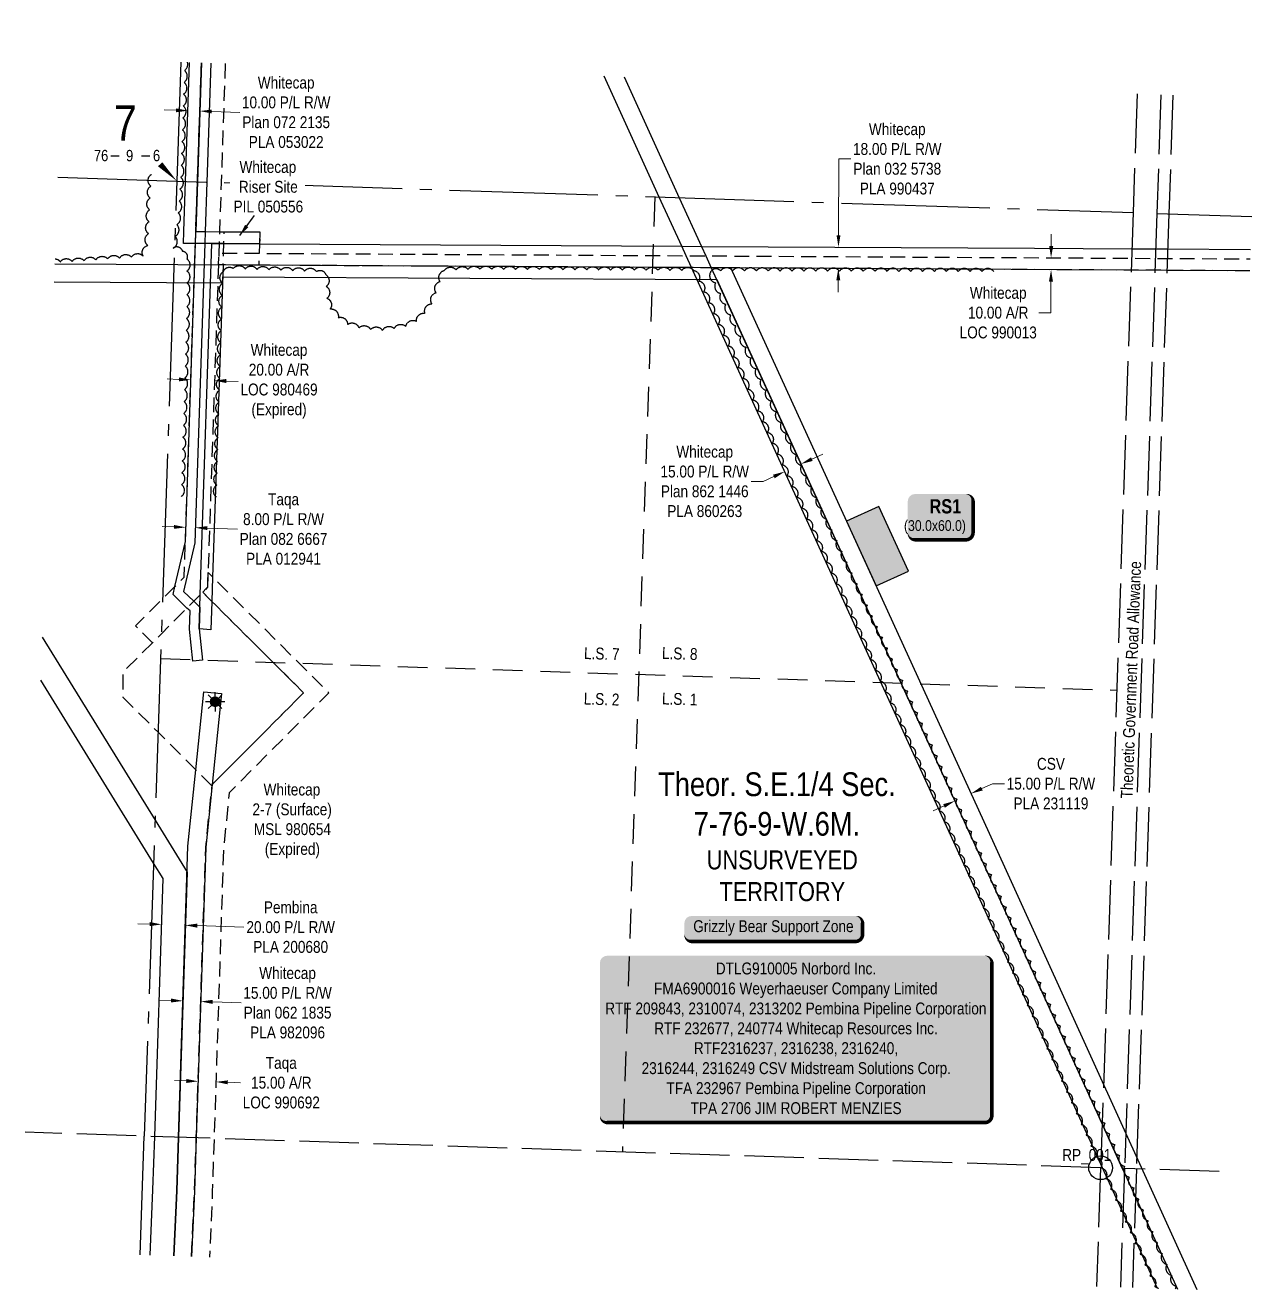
# Model space of a CAD drawing. Extents: x 348276 to 352225, y 6159914 to 6162677.
# Drawn here: x 349582 to 350614, y 6159914 to 6160979 of the extents above; entities that cross this region are included whole.
import ezdxf
from ezdxf.enums import TextEntityAlignment as Align

# ---------------------------------------------------------------- set-up
doc = ezdxf.new("R2010")
doc.units = 0
doc.header["$LTSCALE"] = 5
doc.header["$PDSIZE"] = 0.5
for name, pattern in [('0', [1, 1, 0]), ('foc-ACCESSROAD', [3.75, 2.5, -1.25]), ('foc-LSD', [8, 5, -3]), ('foc-QUARTERLINE', [33, 25, -3, 2, -3]), ('foc-UNSURVEYED', [12.5, 10, -2.5])]:
    doc.linetypes.add(name, pattern=pattern)
doc.layers.get('Defpoints').update_dxf_attribs({"color": 9})
for name, color, linetype in [('10', 1, 'Continuous'), ('35', 37, 'Continuous'), ('9', 3, 'Continuous'), ('AS-SURFACE IMPACT', 7, 'Continuous'), ('AS-WILDLIFE-BLOCK', 131, 'Continuous'), ('C-RW', 13, 'Continuous'), ('C-SYMBOL', 7, 'Continuous'), ('F-AR', 190, 'foc-ACCESSROAD'), ('F-RW', 190, 'Continuous'), ('F-WS', 190, 'foc-ACCESSROAD'), ('F-WS-S', 190, 'Continuous'), ('L-QSEC', 8, 'foc-QUARTERLINE'), ('L-ROAD-T', 7, 'Continuous'), ('L-SECLBL', 7, 'Continuous'), ('L-SECTION-LSD', 7, 'foc-LSD'), ('L-UNS-T', 3, 'Continuous'), ('L-USEC', 7, 'foc-UNSURVEYED'), ('P-TEMP-BLOCKS', 250, 'Continuous'), ('P-TEMP-H', 41, 'Continuous'), ('P-TEMP_LOG DECK', 46, 'Continuous'), ('T-BUSH', 110, '0')]:
    doc.layers.add(name, color=color, linetype=linetype)
for name, color, linetype, lineweight in [('C-RW-T', 13, 'Continuous', 9), ('F-AR-T', 190, 'Continuous', 9), ('F-RW-T', 190, 'Continuous', 9), ('F-WS-T', 190, 'Continuous', 9)]:
    doc.layers.add(name, color=color, linetype=linetype, lineweight=lineweight)
doc.styles.add('100L', font='ARIALN.TTF', dxfattribs={"height": 11})
doc.styles.add('175L', font='ARIALN.TTF', dxfattribs={"height": 20})
doc.styles.add('80', font='ARIALN.TTF', dxfattribs={"height": 10})
doc.styles.add('80CG', font='ARIALN.TTF', dxfattribs={"height": 10})
doc.styles.add('80L', font='ARIALN.TTF', dxfattribs={"height": 10})
doc.styles.add('BOLD', font='ARIALNB.TTF')
doc.styles.add('SIMPLEX', font='ARIALN.TTF')
doc.dimstyles.new('Compass 5 000', dxfattribs={"dimscale": 5, "dimtxt": 9, "dimasz": 2, "dimexe": 0.2, "dimexo": 0.0625, "dimgap": 0.5, "dimtad": 0, "dimtih": 1, "dimtoh": 1, "dimzin": 0, "dimdsep": 46, "dimtxsty": '80CG', "dimcen": 0.1, "dimse1": 1, "dimse2": 1, "dimclrd": 256, "dimclrt": 256, "dimaunit": 1, "dimadec": 4, "dimazin": 0, "dimtfac": 0.06, "dimtofl": 0, "dimtmove": 0, "dimatfit": 1, "dimfxl": 0.2, "dimtolj": 1, "dimtzin": 0, "dimlwd": -1, "dimarcsym": 0})

# ---------------------------------------------------------------- blocks, each defined once
blk = doc.blocks.new('L-SECLBL')
at = {"layer": '9', "color": 7}
for p, q in [((-5.1, -27.8), (-12.3, -27.8)), ((20.7, -27.8), (13.5, -27.8))]:
    blk.add_line(p, q, dxfattribs=at)
at = {"layer": '10', "color": 2, "style": 'SIMPLEX'}
blk.add_attdef('SEC', text='', height=30, dxfattribs=at).set_placement((0, 0), align=Align.MIDDLE)
at = {"layer": '10', "color": 5, "style": '80L'}
blk.add_attdef('TWP', text='', height=9.5, dxfattribs=at).set_placement((-14.4, -27.4), align=Align.MIDDLE_RIGHT)
blk.add_attdef('RGE', text='', height=9.5, dxfattribs=at).set_placement((3.6, -27.4), align=Align.MIDDLE_CENTER)
blk.add_attdef('MER', text='', height=9.5, dxfattribs=at).set_placement((23.2, -27.4), align=Align.MIDDLE_LEFT)
blk = doc.blocks.new('*U463')
h = blk.add_hatch(color=255)
edge = h.paths.add_edge_path()
edge.add_line((-159, -71), (159, -71))
edge.add_arc((159, -65), 6, 270, 360)
edge.add_line((165, -65), (165, 63.5))
edge.add_arc((159, 63.5), 6, 0, 90)
edge.add_line((159, 69.5), (-159, 69.5))
edge.add_arc((-159, 63.5), 6, 90, 180)
edge.add_line((-165, 63.5), (-165, -65))
edge.add_arc((-159, -65), 6, 180, 270)
at = {"color": 44, "flags": 128}
blk.add_lwpolyline([(-159, -71, 3, 3, 0), (159, -71, 3, 3, 0.414214), (165, -65, 3, 3, 0), (165, 63.5, 3, 0, 0.414214), (159, 69.5, 0, 0, 0), (-159, 69.5, 0, 0, 0.414214), (-165, 63.5, 0, 0, 0), (-165, -65, 0, 3, 0.414214)], format="xyseb", close=True, dxfattribs=at)
at = {"color": 44, "style": '80'}
blk.add_attdef('ENTER_TEXT_001', (-36, -5), '', height=10, dxfattribs=at)
blk = doc.blocks.new('GAS')
h = blk.add_hatch(color=255)
h.dxf.hatch_style = 1
edge = h.paths.add_edge_path()
edge.add_arc((0, 0), 0.9, 0, 360)
for p, q in [((-0.81, 0), (-1.62, 0)), ((-0.57, 0.57), (-1.14, 1.14)), ((0, 0.81), (0, 1.62)), ((0.57, 0.57), (1.14, 1.14)), ((1.62, 0), (0.81, 0)), ((-0.57, -0.57), (-1.14, -1.14)), ((0, -0.81), (0, -1.62)), ((1.14, -1.14), (0.57, -0.57))]:
    blk.add_line(p, q)
blk.add_circle((0, 0), 0.8)
blk = doc.blocks.new('*D453')
at = {"layer": 'Defpoints', "color": 0, "transparency": 16777216}
for p in [(349721.1, 6160685), (349740.9, 6160679.5), (349741.1, 6160684.3)]:
    blk.add_point(p, dxfattribs=at)
at = {"layer": 'F-AR-T', "transparency": 16777216}
for p, q in [((349710.9, 6160680.6), (349700.9, 6160680.9)), ((349750.9, 6160679.2), (349760.9, 6160678.9))]:
    blk.add_line(p, q, dxfattribs=at)
for points in [[(349711, 6160682.2), (349710.9, 6160678.9), (349720.9, 6160680.2)], [(349750.9, 6160680.9), (349750.8, 6160677.5), (349740.9, 6160679.5)]]:
    blk.add_solid(points, dxfattribs=at)
at = {"layer": 'F-AR-T', "transparency": 16777216, "insert": (349795.2, 6160678.9), "char_height": 10, "attachment_point": 5, "style": '80CG'}
blk.add_mtext('\\A1;Whitecap\\P20.00 A/R\\PLOC 980469\\P(Expired)', dxfattribs=at)
blk = doc.blocks.new('*D454')
at = {"layer": 'Defpoints', "color": 0, "transparency": 16777216}
for p in [(349727.4, 6160098.8), (349742.1, 6160089), (349742.4, 6160098.3)]:
    blk.add_point(p, dxfattribs=at)
at = {"layer": 'F-RW-T', "transparency": 16777216}
for p, q in [((349717.1, 6160089.8), (349707.1, 6160090.1)), ((349752.1, 6160088.7), (349762.8, 6160088.3))]:
    blk.add_line(p, q, dxfattribs=at)
for points in [[(349717.1, 6160091.5), (349717, 6160088.1), (349727.1, 6160089.5)], [(349752.1, 6160090.3), (349752, 6160087), (349742.1, 6160089)]]:
    blk.add_solid(points, dxfattribs=at)
at = {"layer": 'F-RW-T', "transparency": 16777216, "insert": (349797.1, 6160088.3), "char_height": 10, "attachment_point": 5, "style": '80CG'}
blk.add_mtext('\\A1;Taqa\\P15.00 A/R\\PLOC 990692', dxfattribs=at)
blk = doc.blocks.new('*D455')
at = {"layer": 'Defpoints', "color": 0, "transparency": 16777216}
for p in [(349696.7, 6160232.5), (349716.7, 6160231.8), (349716.3, 6160220.9)]:
    blk.add_point(p, dxfattribs=at)
at = {"layer": 'F-RW-T', "transparency": 16777216}
for p, q in [((349686.3, 6160221.9), (349676.3, 6160222.2)), ((349726.3, 6160220.6), (349765.5, 6160219.3))]:
    blk.add_line(p, q, dxfattribs=at)
for points in [[(349686.4, 6160223.6), (349686.3, 6160220.2), (349696.3, 6160221.6)], [(349726.4, 6160222.3), (349726.3, 6160218.9), (349716.3, 6160220.9)]]:
    blk.add_solid(points, dxfattribs=at)
at = {"layer": 'F-RW-T', "transparency": 16777216, "insert": (349805, 6160219.3), "char_height": 10, "attachment_point": 5, "style": '80CG'}
blk.add_mtext('\\A1;Pembina\\P20.00 P/L R/W\\PPLA 200680', dxfattribs=at)
blk = doc.blocks.new('*D456')
at = {"layer": 'Defpoints', "color": 0, "transparency": 16777216}
for p in [(350220.9, 6160602.9), (350379.6, 6160291.8), (350365.8, 6160285.5)]:
    blk.add_point(p, dxfattribs=at)
at = {"layer": 'F-RW-T', "transparency": 16777216}
for p, q in [((350243.8, 6160613.4), (350252.9, 6160617.6)), ((350202.7, 6160594.6), (350192.7, 6160594.6)), ((350211.8, 6160598.8), (350202.7, 6160594.6))]:
    blk.add_line(p, q, dxfattribs=at)
for points in [[(350243.1, 6160614.9), (350244.5, 6160611.9), (350234.7, 6160609.3)], [(350211.1, 6160600.3), (350212.5, 6160597.3), (350220.9, 6160602.9)]]:
    blk.add_solid(points, dxfattribs=at)
at = {"layer": 'F-RW-T', "transparency": 16777216, "insert": (350153.6, 6160594.6), "char_height": 10, "attachment_point": 5, "style": '80CG'}
blk.add_mtext('\\A1;Whitecap\\P15.00 P/L R/W\\PPlan 862 1446\\PPLA 860263', dxfattribs=at)
blk = doc.blocks.new('*D457')
at = {"layer": 'Defpoints', "color": 0, "transparency": 16777216}
for p in [(349714.3, 6160159.4), (349729.3, 6160158.9), (349729.3, 6160156.7)]:
    blk.add_point(p, dxfattribs=at)
at = {"layer": 'F-RW-T', "transparency": 16777216}
for p, q in [((349704.3, 6160157.5), (349694.3, 6160157.9)), ((349739.3, 6160156.4), (349763.4, 6160155.6))]:
    blk.add_line(p, q, dxfattribs=at)
for points in [[(349704.3, 6160159.2), (349704.2, 6160155.9), (349714.3, 6160157.2)], [(349739.3, 6160158.1), (349739.2, 6160154.7), (349729.3, 6160156.7)]]:
    blk.add_solid(points, dxfattribs=at)
at = {"layer": 'F-RW-T', "transparency": 16777216, "insert": (349802.4, 6160155.6), "char_height": 10, "attachment_point": 5, "style": '80CG'}
blk.add_mtext('\\A1;Whitecap\\P15.00 P/L R/W\\PPlan 062 1835\\PPLA 982096', dxfattribs=at)
blk = doc.blocks.new('*D458')
at = {"layer": 'Defpoints', "color": 0, "transparency": 16777216}
for p in [(350266.9, 6160784), (350266.8, 6160774), (350445.2, 6160772.9)]:
    blk.add_point(p, dxfattribs=at)
at = {"layer": 'F-RW-T', "transparency": 16777216}
for p, q in [((350445.3, 6160792.9), (350445.3, 6160802.9)), ((350445.1, 6160762.9), (350445, 6160736.7)), ((350445, 6160736.7), (350435, 6160736.7))]:
    blk.add_line(p, q, dxfattribs=at)
for points in [[(350443.6, 6160793), (350447, 6160792.9), (350445.2, 6160782.9)], [(350443.4, 6160763), (350446.8, 6160762.9), (350445.2, 6160772.9)]]:
    blk.add_solid(points, dxfattribs=at)
at = {"layer": 'F-RW-T', "transparency": 16777216, "insert": (350400.7, 6160736.7), "char_height": 10, "attachment_point": 5, "style": '80CG'}
blk.add_mtext('\\A1;Whitecap\\P10.00 A/R\\PLOC 990013', dxfattribs=at)
blk = doc.blocks.new('*D459')
at = {"layer": 'Defpoints', "color": 0, "transparency": 16777216}
for p in [(349721.3, 6160691.5), (349729.3, 6160691.2), (349724.7, 6160555.7)]:
    blk.add_point(p, dxfattribs=at)
at = {"layer": 'F-RW-T', "transparency": 16777216}
for p, q in [((349706.7, 6160556.3), (349696.7, 6160556.7)), ((349734.7, 6160555.4), (349760.2, 6160554.5))]:
    blk.add_line(p, q, dxfattribs=at)
for points in [[(349706.8, 6160558), (349706.7, 6160554.7), (349716.7, 6160556)], [(349734.8, 6160557), (349734.7, 6160553.7), (349724.7, 6160555.7)]]:
    blk.add_solid(points, dxfattribs=at)
at = {"layer": 'F-RW-T', "transparency": 16777216, "insert": (349799, 6160554.5), "char_height": 10, "attachment_point": 5, "style": '80CG'}
blk.add_mtext('\\A1;Taqa\\P8.00 P/L R/W\\PPlan 082 6667\\PPLA 012941', dxfattribs=at)
blk = doc.blocks.new('*D460')
at = {"layer": 'Defpoints', "color": 0, "transparency": 16777216}
for p in [(350376, 6160791.3), (350266.1, 6160774), (350375.9, 6160773.3)]:
    blk.add_point(p, dxfattribs=at)
at = {"layer": 'F-RW-T', "transparency": 16777216}
for p, q in [((350266.3, 6160801.9), (350266.6, 6160866.2)), ((350266.6, 6160866.2), (350276.6, 6160866.2)), ((350266, 6160764), (350266, 6160754))]:
    blk.add_line(p, q, dxfattribs=at)
for points in [[(350264.6, 6160802), (350267.9, 6160801.9), (350266.2, 6160791.9)], [(350264.4, 6160764), (350267.7, 6160764), (350266.1, 6160774)]]:
    blk.add_solid(points, dxfattribs=at)
at = {"layer": 'F-RW-T', "transparency": 16777216, "insert": (350315.7, 6160866.2), "char_height": 10, "attachment_point": 5, "style": '80CG'}
blk.add_mtext('\\A1;Whitecap\\P18.00 P/L R/W\\PPlan 032 5738\\PPLA 990437', dxfattribs=at)
blk = doc.blocks.new('*D461')
at = {"layer": 'Defpoints', "color": 0, "transparency": 16777216}
for p in [(349718.5, 6160905.4), (349728.5, 6160906.5), (349728.5, 6160905.1)]:
    blk.add_point(p, dxfattribs=at)
at = {"layer": 'F-RW-T', "transparency": 16777216}
for p, q in [((349708.5, 6160907.2), (349698.5, 6160907.5)), ((349738.5, 6160906.2), (349762.1, 6160905.4))]:
    blk.add_line(p, q, dxfattribs=at)
for points in [[(349708.6, 6160908.8), (349708.5, 6160905.5), (349718.5, 6160906.8)], [(349738.6, 6160907.8), (349738.4, 6160904.5), (349728.5, 6160906.5)]]:
    blk.add_solid(points, dxfattribs=at)
at = {"layer": 'F-RW-T', "transparency": 16777216, "insert": (349801.2, 6160905.4), "char_height": 10, "attachment_point": 5, "style": '80CG'}
blk.add_mtext('\\A1;Whitecap\\P10.00 P/L R/W\\PPlan 072 2135\\PPLA 053022', dxfattribs=at)
blk = doc.blocks.new('*D462')
at = {"layer": 'C-RW-T', "transparency": 16777216}
for p, q in [((350386.9, 6160336), (350396, 6160340.1)), ((350396, 6160340.1), (350406, 6160340.1)), ((350355.1, 6160321.4), (350346, 6160317.3))]:
    blk.add_line(p, q, dxfattribs=at)
for points in [[(350386.2, 6160337.5), (350387.6, 6160334.4), (350377.8, 6160331.8)], [(350354.4, 6160322.9), (350355.8, 6160319.9), (350364.2, 6160325.6)]]:
    blk.add_solid(points, dxfattribs=at)
at = {"layer": 'Defpoints', "color": 0, "transparency": 16777216}
for p in [(350377.8, 6160331.8), (350378.6, 6160294), (350392.3, 6160300.2)]:
    blk.add_point(p, dxfattribs=at)
at = {"layer": 'C-RW-T', "transparency": 16777216, "insert": (350445.1, 6160340.1), "char_height": 10, "attachment_point": 5, "style": '80CG'}
blk.add_mtext('\\A1;CSV\\P15.00 P/L R/W\\PPLA 231119', dxfattribs=at)
blk = doc.blocks.new('*U464')
h = blk.add_hatch(color=191)
edge = h.paths.add_edge_path()
edge.add_line((-21.5, -20), (21.5, -20))
edge.add_arc((21.5, -14), 6, 270, 360)
edge.add_line((27.5, -14), (27.5, 12.5))
edge.add_arc((21.5, 12.5), 6, 0, 90)
edge.add_line((21.5, 18.5), (-21.5, 18.5))
edge.add_arc((-21.5, 12.5), 6, 90, 180)
edge.add_line((-27.5, 12.5), (-27.5, -14))
edge.add_arc((-21.5, -14), 6, 180, 270)
at = {"color": 250, "flags": 128}
blk.add_lwpolyline([(-21.5, -20, 3, 3, 0), (21.5, -20, 3, 3, 0.414214), (27.5, -14, 3, 3, 0), (27.5, 12.5, 3, 0, 0.414214), (21.5, 18.5, 0, 0, 0), (-21.5, 18.5, 0, 0, 0.414214), (-27.5, 12.5, 0, 0, 0), (-27.5, -14, 0, 3, 0.414214)], format="xyseb", close=True, dxfattribs=at)
at = {"flags": 128}
blk.add_lwpolyline([(-20.8, -13, 0, 7.5, 0), (0, 0, 0, 0, 0)], format="xyseb", dxfattribs=at)
at = {"color": 250}
for tag, p, height, style in [('TEMP_AREA_W1_001', (-9.2, 2.2), 12, 'BOLD'), ('ENTER_TEXT_001', (-30.7, -12.5), 9, '80')]:
    blk.add_attdef(tag, p, '', height=height, dxfattribs=dict(at, style=style))
blk = doc.blocks.new('*U444')
h = blk.add_hatch(color=255)
edge = h.paths.add_edge_path()
edge.add_line((-69, -11.5), (69, -11.5))
edge.add_arc((69, -5.5), 6, 270, 360)
edge.add_line((75, -5.5), (75, 4))
edge.add_arc((69, 4), 6, 0, 90)
edge.add_line((69, 10), (-69, 10))
edge.add_arc((-69, 4), 6, 90, 180)
edge.add_line((-75, 4), (-75, -5.5))
edge.add_arc((-69, -5.5), 6, 180, 270)
at = {"color": 131, "flags": 128}
blk.add_lwpolyline([(-69, -11.5, 3, 3, 0), (69, -11.5, 3, 3, 0.414214), (75, -5.5, 3, 3, 0), (75, 4, 3, 0, 0.414214), (69, 10, 0, 0, 0), (-69, 10, 0, 0, 0.414214), (-75, 4, 0, 0, 0), (-75, -5.5, 0, 3, 0.414214)], format="xyseb", close=True, dxfattribs=at)
at = {"color": 131, "style": '80'}
blk.add_attdef('ENTER_TEXT_001', (-36, -5), '', height=10, dxfattribs=at)

msp = doc.modelspace()

# ---------------------------------------------------------------- hatches: boundary and pattern name
at = {"layer": 'P-TEMP-H'}
h = msp.add_hatch(color=256, dxfattribs=at)
h.dxf.hatch_style = 1
h.paths.add_polyline_path([(350297.923, 6160506.617), (350325.205, 6160519.077), (350300.287, 6160573.641), (350273.004, 6160561.182)])

# ---------------------------------------------------------------- linework, layer by layer
at = {"layer": '35', "color": 3}
msp.add_circle((350486.928, 6160016.74), 9.997, dxfattribs=at)
at = {"layer": 'C-RW', "flags": 128}
for points in [[(350568.3, 6159914.024), (350393.255, 6160298.066), (350175.686, 6160774.477), (349606.492, 6160777.701)], [(349605.981, 6160762.707), (349747.609, 6160761.905), (349747.777, 6160766.903), (350163.739, 6160764.547), (350379.614, 6160291.836), (350551.567, 6159914.577)]]:
    msp.add_lwpolyline(points, dxfattribs=at)
at = {"layer": 'F-AR', "flags": 128}
for points in [[(349749.856, 6160946.491), (349746.493, 6160846.354), (349745.102, 6160804.911), (349744.766, 6160794.913), (349744.498, 6160786.917), (349744.162, 6160776.921), (349735.466, 6160517.934), (349735.047, 6160505.47), (349730.905, 6160501.31), (349728.774, 6160499.171), (349723.344, 6160493.719), (349717.699, 6160488.052), (349696.122, 6160466.391), (349688.571, 6160458.808), (349674.405, 6160472.919), (349697.123, 6160495.728), (349707.58, 6160506.226), (349715.328, 6160514.005), (349716.337, 6160544.056), (349724.764, 6160795.027), (349725.099, 6160805.024), (349726.509, 6160847.017), (349729.873, 6160947.152)], [(350612.578, 6160771.995), (350542.745, 6160772.392), (350512.567, 6160772.563), (350159.16, 6160774.57), (350142.502, 6160774.665), (349778.184, 6160776.728), (349748.113, 6160776.898), (349744.162, 6160776.921), (349744.498, 6160786.917), (349748.449, 6160786.894), (349778.509, 6160786.723), (350137.928, 6160784.688), (350142.56, 6160784.662), (350154.581, 6160784.594), (350159.217, 6160784.568), (350512.906, 6160782.558), (350543.084, 6160782.387), (350612.917, 6160781.991)], [(349721.58, 6159942.009), (349724.05, 6159996.609), (349725.524, 6160041.902), (349733.485, 6160286.567), (349738.902, 6160339.346), (349815.901, 6160416.646), (349738.589, 6160493.655), (349730.905, 6160501.31), (349735.047, 6160505.47), (349735.466, 6160517.934), (349739.278, 6160514.137), (349837.109, 6160416.687), (349753.277, 6160332.528), (349748.457, 6160285.556), (349740.512, 6160041.405), (349739.036, 6159996.026), (349736.569, 6159941.514)]]:
    msp.add_lwpolyline(points, dxfattribs=at)
at = {"layer": 'F-RW', "flags": 128}
for points in [[(349737.864, 6160946.888), (349734.503, 6160846.751), (349733.1, 6160804.979), (349732.764, 6160794.981), (349724.305, 6160543.011), (349714.797, 6160501.936), (349723.344, 6160493.719), (349728.427, 6160488.833), (349727.825, 6160470.41), (349730.693, 6160444.217), (349722.742, 6160443.351), (349719.803, 6160470.366), (349720.313, 6160485.538), (349717.699, 6160488.052), (349705.981, 6160499.317), (349707.58, 6160506.226), (349716.337, 6160544.056), (349724.764, 6160795.027), (349725.099, 6160805.024), (349726.509, 6160847.017), (349729.873, 6160947.152)], [(349729.873, 6160947.152), (349726.509, 6160847.017), (349725.099, 6160805.024), (349733.1, 6160804.979), (349745.102, 6160804.911), (349749.052, 6160804.889), (349779.049, 6160804.716), (349778.768, 6160794.716), (349748.718, 6160794.891), (349744.766, 6160794.913), (349738.719, 6160794.947), (349732.764, 6160794.981), (349724.764, 6160795.027), (349714.768, 6160795.084), (349715.102, 6160805.081), (349716.517, 6160847.348), (349719.869, 6160947.483)], [(350534.79, 6159915.131), (350515.127, 6159958.212), (350488.44, 6160016.691), (350487.031, 6160019.774), (350142.502, 6160774.665), (350137.928, 6160784.688), (350134.3, 6160792.636), (350115.357, 6160834.134), (350068.896, 6160935.935)], [(350085.695, 6160935.38), (350132.201, 6160833.577), (350150.951, 6160792.539), (350154.581, 6160784.594), (350159.16, 6160774.57), (350326.146, 6160409.045), (350379.614, 6160291.836), (350488.175, 6160053.478), (350505.184, 6160016.137), (350506.078, 6160014.173), (350516.268, 6159991.845), (350551.533, 6159914.578)], [(350612.578, 6160771.995), (350542.745, 6160772.392), (350512.567, 6160772.563), (350159.16, 6160774.57), (350142.502, 6160774.665), (349778.184, 6160776.728), (349748.113, 6160776.898), (349739.278, 6160514.137), (349738.589, 6160493.655), (349737.787, 6160469.803), (349727.825, 6160470.41), (349728.427, 6160488.833), (349728.774, 6160499.171), (349738.719, 6160794.947), (349744.766, 6160794.913), (349748.718, 6160794.891), (349778.768, 6160794.716), (350134.3, 6160792.636), (350150.951, 6160792.539), (350431.258, 6160791.025), (350513.177, 6160790.561), (350543.356, 6160790.39), (350613.188, 6160789.994)], [(349706.585, 6159942.505), (349709.058, 6159997.205), (349710.525, 6160042.399), (349718.485, 6160287.531), (349725.102, 6160351.871), (349731.854, 6160417.53), (349746.772, 6160416.019), (349738.902, 6160339.346), (349733.485, 6160286.567), (349725.524, 6160041.902), (349724.05, 6159996.609), (349721.58, 6159942.009)]]:
    msp.add_lwpolyline(points, dxfattribs=at)
at = {"layer": 'F-RW'}
for points in [[(349595.778, 6160463.544), (349690.769, 6160309.407), (349717.773, 6160265.591), (349710.525, 6160042.399), (349709.058, 6159997.205), (349706.585, 6159942.505)], [(349686.6, 6159943.165), (349689.078, 6159997.995), (349690.541, 6160043.061), (349697.591, 6160260.218), (349689.537, 6160273.286), (349594.546, 6160427.426)]]:
    msp.add_lwpolyline(points, dxfattribs=at)
at = {"layer": 'F-WS', "flags": 128}
for points in [[(349778.184, 6160776.728), (349748.113, 6160776.898), (349748.449, 6160786.894), (349748.718, 6160794.891), (349749.052, 6160804.889), (349779.049, 6160804.716), (349778.768, 6160794.716), (349778.509, 6160786.723), (349778.184, 6160776.728)], [(349738.902, 6160339.346), (349738.291, 6160338.732), (349725.471, 6160351.503), (349725.102, 6160351.871), (349693.297, 6160383.55), (349663.919, 6160412.814), (349663.878, 6160434.019), (349688.571, 6160458.808), (349696.123, 6160466.391), (349717.699, 6160488.052), (349723.344, 6160493.719), (349728.774, 6160499.171), (349730.905, 6160501.31), (349738.589, 6160493.655), (349815.901, 6160416.646), (349738.902, 6160339.346)]]:
    msp.add_lwpolyline(points, close=True, dxfattribs=at)
at = {"layer": 'L-QSEC'}
for p, q in [((349712.538, 6160947.725), (349681.696, 6160043.354)), ((349608.989, 6160850.906), (350514.213, 6160820.957)), ((350534.313, 6160820.276), (350614.126, 6160817.636)), ((349678.288, 6159943.44), (349681.696, 6160043.354))]:
    msp.add_line(p, q, dxfattribs=at)
at = {"layer": 'L-SECLBL', "flags": 128}
msp.add_lwpolyline([(349709.123, 6160847.593, 0, 4.999, 0), (349695.064, 6160861.737, 2.999, 2.999, 0)], format="xyseb", dxfattribs=at)
at = {"layer": 'L-SECTION-LSD'}
for p, q in [((350111.667, 6160834.275), (350084.313, 6160030.047)), ((349695.41, 6160445.474), (350500.569, 6160418.849))]:
    msp.add_line(p, q, dxfattribs=at)
at = {"layer": 'L-USEC'}
for p, q in [((350517.599, 6160920.901), (350514.208, 6160820.958)), ((350537.704, 6160920.219), (350534.313, 6160820.276)), ((350547.761, 6160919.877), (350544.371, 6160819.935)), ((350514.208, 6160820.958), (350486.928, 6160016.741)), ((350534.313, 6160820.276), (350507.033, 6160016.059)), ((350544.371, 6160819.935), (350517.091, 6160015.718)), ((350486.928, 6160016.741), (349581.56, 6160046.665)), ((350486.928, 6160016.741), (350483.539, 6159916.825)), ((350507.033, 6160016.059), (350503.645, 6159916.161)), ((350586.849, 6160013.521), (350507.074, 6160016.167)), ((350517.091, 6160015.718), (350513.703, 6159915.828))]:
    msp.add_line(p, q, dxfattribs=at)
at = {"layer": 'P-TEMP_LOG DECK'}
msp.add_lwpolyline([(350297.923, 6160506.617), (350325.205, 6160519.077), (350300.287, 6160573.641), (350273.004, 6160561.182)], close=True, dxfattribs=at)
at = {"layer": 'T-BUSH', "flags": 128}
for points in [[(349712.871, 6160581.932, 0.52056705), (349713.163, 6160591.925, 0.52056705), (349713.454, 6160601.919, 0.52056705), (349713.746, 6160611.912, 0.52056705), (349714.038, 6160621.905, 0.52056705), (349714.33, 6160631.898, 0.52056705), (349714.622, 6160641.892, 0.52056705), (349714.914, 6160651.885, 0.52056705), (349715.205, 6160661.878, 0.52056705), (349715.497, 6160671.872, 0.52056705), (349715.789, 6160681.865, 0.52056705), (349716.081, 6160691.858, 0.52056705), (349716.373, 6160701.851, 0.52056705), (349716.665, 6160711.845, 0.52056705), (349716.956, 6160721.838, 0.52056705), (349717.248, 6160731.831, 0.52056705), (349717.464, 6160741.826, 0.52056705), (349717.544, 6160751.823, 0.52056705), (349717.623, 6160761.82, 0.52056705), (349717.702, 6160771.818, 0.52056705), (349717.782, 6160781.815, 0.52056705), (349713.999, 6160788.396, 0.52056705), (349706.179, 6160791.161, 0.52056705), (349707.635, 6160801.052, 0.52056705), (349709.091, 6160810.943, 0.52056705), (349710.336, 6160820.856, 0.52056705), (349711.022, 6160830.83, 0.52056705), (349711.708, 6160840.804, 0.52056705), (349712.388, 6160850.779, 0.52056705), (349712.739, 6160860.77, 0.52056705), (349713.09, 6160870.761, 0.52056705), (349713.441, 6160880.753, 0.52056705), (349713.792, 6160890.744, 0.52056705), (349714.143, 6160900.736, 0.52056705), (349714.494, 6160910.727, 0.52056705), (349714.845, 6160920.718, 0.52056705), (349715.196, 6160930.71, 0.52056705), (349715.547, 6160940.701, 0.33172509), (349718.079, 6160947.542, 0.33172509)], [(349606.64, 6160782.031, -0.21815495), (349611.073, 6160779.544, -0.52056705), (349621.069, 6160779.737, -0.52056705), (349631.042, 6160780.439, -0.52056705), (349641.011, 6160781.198, -0.52056705), (349650.979, 6160781.956, -0.52056705), (349660.948, 6160782.715, -0.52056705), (349670.917, 6160783.473, -0.52056705), (349680.883, 6160784.235, -0.52056705), (349684.729, 6160793.342, -0.52056705), (349685.235, 6160803.327, -0.52056705), (349685.74, 6160813.312, -0.52056705), (349686.245, 6160823.296, -0.52056705), (349686.75, 6160833.281, -0.52056705), (349687.255, 6160843.266, -0.52056705), (349687.759, 6160853.229)], [(349742.56, 6160581.53, -0.52056705), (349742.838, 6160591.523, -0.52056705), (349743.115, 6160601.517, -0.52056705), (349743.392, 6160611.511, -0.52056705), (349743.669, 6160621.505, -0.52056705), (349743.946, 6160631.498, -0.52056705), (349744.224, 6160641.492, -0.52056705), (349744.501, 6160651.486, -0.52056705), (349744.778, 6160661.479, -0.52056705), (349745.055, 6160671.473, -0.52056705), (349745.332, 6160681.467, -0.52056705), (349745.61, 6160691.461, -0.52056705), (349745.887, 6160701.454, -0.52056705), (349746.164, 6160711.448, -0.52056705), (349746.441, 6160721.442, -0.52056705), (349746.718, 6160731.435, -0.52056705), (349747.03, 6160741.428, -0.52056705), (349747.362, 6160751.42, -0.52056705), (349747.695, 6160761.412, -0.52056705), (349748.419, 6160771.377, -0.52056705), (349756.745, 6160773.908, -0.52056705), (349766.736, 6160773.547, -0.52056705), (349776.727, 6160773.187, -0.52056705), (349786.718, 6160772.826, -0.52056705), (349796.709, 6160772.466, -0.52056705), (349806.7, 6160772.105, -0.52056705), (349816.691, 6160771.744, -0.52056705), (349826.682, 6160771.384, -0.52056705), (349834.494, 6160768.814, -0.52056705), (349834.991, 6160758.828, -0.52056705), (349835.489, 6160748.843, -0.52056705), (349838.158, 6160739.791, -0.52056705), (349845.06, 6160732.559, -0.52056705), (349852.905, 6160726.847, -0.52056705), (349862.453, 6160723.883, -0.52056705), (349872.308, 6160722.505, -0.52056705), (349882.273, 6160721.691, -0.52056705), (349892.113, 6160723.347, -0.52056705), (349901.946, 6160725.154, -0.52056705), (349910.925, 6160729.497, -0.52056705), (349918.076, 6160736.125, -0.52056705), (349923.964, 6160744.18, -0.52056705), (349927.368, 6160753.58, -0.52056705), (349930.773, 6160762.98, -0.52056705), (349934.346, 6160772.258, -0.52056705), (349944.334, 6160772.707, -0.52056705), (349954.321, 6160773.155, -0.52056705), (349964.314, 6160773.318, -0.52056705), (349974.312, 6160773.258, -0.52056705), (349984.309, 6160773.198, -0.52056705), (349994.306, 6160773.137, -0.52056705), (350004.304, 6160773.077, -0.52056705), (350014.301, 6160773.016, -0.52056705), (350024.298, 6160772.956, -0.52056705), (350034.296, 6160772.895, -0.52056705), (350044.293, 6160772.835, -0.52056705), (350054.291, 6160772.775, -0.52056705), (350064.288, 6160772.714, -0.52056705), (350074.285, 6160772.654, -0.52056705), (350084.283, 6160772.593, -0.52056705), (350094.28, 6160772.533, -0.52056705), (350104.277, 6160772.472, -0.52056705), (350114.275, 6160772.412, -0.52056705), (350124.272, 6160772.352, -0.52056705), (350134.269, 6160772.291, -0.52056705), (350144.267, 6160772.231, -0.52056705), (350148.627, 6160763.484, -0.52056705), (350152.754, 6160754.378, -0.52056705), (350156.881, 6160745.272, -0.52056705), (350161.009, 6160736.166, -0.52056705), (350165.136, 6160727.06, -0.52056705), (350169.263, 6160717.954, -0.52056705), (350173.391, 6160708.849, -0.52056705), (350177.518, 6160699.743, -0.52056705), (350181.645, 6160690.637, -0.52056705), (350185.773, 6160681.531, -0.52056705), (350189.9, 6160672.425, -0.52056705), (350194.027, 6160663.319, -0.52056705), (350198.155, 6160654.213, -0.52056705), (350202.282, 6160645.108, -0.52056705), (350206.409, 6160636.002, -0.52056705), (350210.536, 6160626.896, -0.52056705), (350214.664, 6160617.79, -0.52056705), (350218.791, 6160608.684, -0.52056705), (350222.918, 6160599.578, -0.52056705), (350227.046, 6160590.473, -0.52056705), (350231.173, 6160581.367, -0.52056705), (350235.3, 6160572.261, -0.52056705), (350239.428, 6160563.155, -0.52056705), (350243.555, 6160554.049, -0.52056705), (350247.682, 6160544.943, -0.52056705), (350251.81, 6160535.838, -0.52056705), (350255.937, 6160526.732, -0.52056705), (350260.064, 6160517.626, -0.52056705), (350264.192, 6160508.52, -0.52056705), (350268.319, 6160499.414, -0.52056705), (350272.446, 6160490.308, -0.52056705), (350276.573, 6160481.202, -0.52056705), (350280.701, 6160472.097, -0.52056705), (350284.828, 6160462.991, -0.52056705), (350288.955, 6160453.885, -0.52056705), (350293.083, 6160444.779, -0.52056705), (350297.21, 6160435.673, -0.52056705), (350301.337, 6160426.567, -0.52056705), (350305.465, 6160417.462, -0.52056705), (350309.592, 6160408.356, -0.52056705), (350313.719, 6160399.25, -0.52056705), (350317.847, 6160390.144, -0.52056705), (350321.974, 6160381.038, -0.52056705), (350326.101, 6160371.932, -0.52056705), (350330.228, 6160362.827, -0.52056705), (350334.356, 6160353.721, -0.52056705), (350338.483, 6160344.615, -0.52056705), (350342.61, 6160335.509, -0.52056705), (350346.738, 6160326.403, -0.52056705), (350350.865, 6160317.297, -0.52056705), (350354.992, 6160308.192, -0.52056705), (350359.12, 6160299.086, -0.52056705), (350363.247, 6160289.98, -0.52056705), (350367.374, 6160280.874, -0.52056705), (350371.502, 6160271.768, -0.52056705), (350375.629, 6160262.662, -0.52056705), (350379.756, 6160253.556, -0.52056705), (350383.883, 6160244.451, -0.52056705), (350388.011, 6160235.345, -0.52056705), (350392.138, 6160226.239, -0.52056705), (350396.265, 6160217.133, -0.52056705), (350400.393, 6160208.027, -0.52056705), (350404.52, 6160198.921, -0.52056705), (350408.647, 6160189.816, -0.52056705), (350412.775, 6160180.71, -0.52056705), (350416.902, 6160171.604, -0.52056705), (350421.029, 6160162.498, -0.52056705), (350425.157, 6160153.392, -0.52056705), (350429.284, 6160144.286, -0.52056705), (350433.411, 6160135.181, -0.52056705), (350437.538, 6160126.075, -0.52056705), (350441.666, 6160116.969, -0.52056705), (350445.793, 6160107.863, -0.52056705), (350449.92, 6160098.757, -0.52056705), (350454.048, 6160089.651, -0.52056705), (350458.175, 6160080.546, -0.52056705), (350462.302, 6160071.44, -0.52056705), (350466.43, 6160062.334, -0.52056705), (350470.557, 6160053.228, -0.52056705), (350474.684, 6160044.122, -0.52056705), (350478.812, 6160035.016, -0.52056705), (350482.939, 6160025.91, -0.52056705), (350487.066, 6160016.805, -0.52056705), (350491.193, 6160007.699, -0.52056705), (350495.321, 6159998.593, -0.52056705), (350499.448, 6159989.487, -0.52056705), (350503.575, 6159980.381, -0.52056705), (350507.703, 6159971.275, -0.52056705), (350511.83, 6159962.17, -0.52056705), (350515.957, 6159953.064, -0.52056705), (350520.085, 6159943.958, -0.52056705), (350524.212, 6159934.852, -0.52056705), (350528.339, 6159925.746, -0.52056705), (350532.467, 6159916.64, -0.14209641), (350535.501, 6159915.108, -0.14209641)], [(350397.004, 6160771.299, 0.52056705), (350387.007, 6160771.326, 0.52056705), (350377.009, 6160771.354, 0.52056705), (350367.012, 6160771.382, 0.52056705), (350357.014, 6160771.409, 0.52056705), (350347.017, 6160771.437, 0.52056705), (350337.019, 6160771.465, 0.52056705), (350327.022, 6160771.492, 0.52056705), (350317.024, 6160771.52, 0.52056705), (350307.027, 6160771.548, 0.52056705), (350297.029, 6160771.575, 0.52056705), (350287.032, 6160771.603, 0.52056705), (350277.034, 6160771.631, 0.52056705), (350267.037, 6160771.658, 0.52056705), (350257.039, 6160771.686, 0.52056705), (350247.041, 6160771.714, 0.52056705), (350237.044, 6160771.741, 0.52056705), (350227.046, 6160771.769, 0.52056705), (350217.049, 6160771.797, 0.52056705), (350207.051, 6160771.824, 0.52056705), (350197.054, 6160771.852, 0.52056705), (350187.056, 6160771.876, 0.52056705), (350177.059, 6160771.898, 0.52056705), (350167.061, 6160771.92, 0.52056705), (350158.542, 6160771.001, 0.52056705), (350162.796, 6160761.954, 0.52056705), (350167.049, 6160752.906, 0.52056705), (350171.303, 6160743.859, 0.52056705), (350175.556, 6160734.811, 0.52056705), (350179.81, 6160725.764, 0.52056705), (350184.063, 6160716.716, 0.52056705), (350188.317, 6160707.668, 0.52056705), (350192.57, 6160698.621, 0.52056705), (350196.824, 6160689.573, 0.52056705), (350201.077, 6160680.526, 0.52056705), (350205.331, 6160671.478, 0.52056705), (350209.584, 6160662.43, 0.52056705), (350213.838, 6160653.383, 0.52056705), (350218.091, 6160644.335, 0.52056705), (350222.345, 6160635.288, 0.52056705), (350226.598, 6160626.24, 0.52056705), (350230.852, 6160617.193, 0.52056705), (350235.105, 6160608.145, 0.52056705), (350239.359, 6160599.097, 0.52056705), (350243.612, 6160590.05, 0.52056705), (350247.866, 6160581.002, 0.52056705), (350252.119, 6160571.955, 0.52056705), (350256.373, 6160562.907, 0.52056705), (350260.626, 6160553.859, 0.52056705), (350264.88, 6160544.812, 0.52056705), (350269.133, 6160535.764, 0.52056705), (350273.387, 6160526.717, 0.52056705), (350277.64, 6160517.669, 0.52056705), (350281.894, 6160508.622, 0.52056705), (350286.147, 6160499.574, 0.52056705), (350290.401, 6160490.526, 0.52056705), (350294.654, 6160481.479, 0.52056705), (350298.908, 6160472.431, 0.52056705), (350303.161, 6160463.384, 0.52056705), (350307.415, 6160454.336, 0.52056705), (350311.668, 6160445.288, 0.52056705), (350315.922, 6160436.241, 0.52056705), (350320.175, 6160427.193, 0.52056705), (350324.429, 6160418.146, 0.52056705), (350328.667, 6160409.091, 0.52056705), (350332.811, 6160399.993, 0.52056705), (350336.955, 6160390.895, 0.52056705), (350341.099, 6160381.796, 0.52056705), (350345.244, 6160372.698, 0.52056705), (350349.388, 6160363.6, 0.52056705), (350353.532, 6160354.502, 0.52056705), (350357.676, 6160345.404, 0.52056705), (350361.82, 6160336.305, 0.52056705), (350365.964, 6160327.207, 0.52056705), (350370.108, 6160318.109, 0.52056705), (350374.252, 6160309.011, 0.52056705), (350378.397, 6160299.913, 0.52056705), (350382.543, 6160290.815, 0.52056705), (350386.696, 6160281.721, 0.52056705), (350390.849, 6160272.627, 0.52056705), (350395.001, 6160263.533, 0.52056705), (350399.154, 6160254.439, 0.52056705), (350403.307, 6160245.345, 0.52056705), (350407.46, 6160236.25, 0.52056705), (350411.613, 6160227.156, 0.52056705), (350415.766, 6160218.062, 0.52056705), (350419.919, 6160208.968, 0.52056705), (350424.072, 6160199.874, 0.52056705), (350428.225, 6160190.78, 0.52056705), (350432.378, 6160181.685, 0.52056705), (350436.531, 6160172.591, 0.52056705), (350440.684, 6160163.497, 0.52056705), (350444.837, 6160154.403, 0.52056705), (350448.99, 6160145.309, 0.52056705), (350453.143, 6160136.215, 0.52056705), (350457.296, 6160127.12, 0.52056705), (350461.449, 6160118.026, 0.52056705), (350465.602, 6160108.932, 0.52056705), (350469.755, 6160099.838, 0.52056705), (350473.908, 6160090.744, 0.52056705), (350478.061, 6160081.65, 0.52056705), (350482.214, 6160072.556, 0.52056705), (350486.367, 6160063.461, 0.52056705), (350490.52, 6160054.367, 0.52056705), (350494.673, 6160045.273, 0.52056705), (350498.826, 6160036.179, 0.52056705), (350502.979, 6160027.085, 0.52056705), (350507.132, 6160017.991, 0.52056705), (350511.141, 6160008.833, 0.52056705), (350515.092, 6159999.649, 0.52056705), (350519.042, 6159990.465, 0.52056705), (350522.993, 6159981.281, 0.52056705), (350526.944, 6159972.097, 0.52056705), (350530.894, 6159962.913, 0.52056705), (350534.845, 6159953.729, 0.52056705), (350538.795, 6159944.545, 0.52056705), (350542.746, 6159935.361, 0.52056705), (350546.696, 6159926.177, 0.52056705), (350550.647, 6159916.994, 0.1038269), (350549.795, 6159914.635, 0.1038269)]]:
    msp.add_lwpolyline(points, format="xyb", dxfattribs=at)

# ---------------------------------------------------------------- block references
at = {"layer": 'AS-SURFACE IMPACT'}
ref = msp.add_blockref('*U463', (350230.364, 6160125.731), dxfattribs=at)
ref.add_attrib('ENTER_TEXT_001', 'DTLG910005 Norbord Inc.', (350162.926, 6160179.546), dxfattribs={"layer": '0', "color": 44, "height": 10, "style": '80'})
ref.add_attrib('ENTER_TEXT_002', 'FMA6900016 Weyerhaeuser Company Limited', (350110.91, 6160162.702), dxfattribs={"layer": '0', "color": 44, "height": 10, "style": '80'})
ref.add_attrib('ENTER_TEXT_003', 'RTF 209843, 2310074, 2313202 Pembina Pipeline Corporation', (350069.832, 6160145.858), dxfattribs={"layer": '0', "color": 44, "height": 10, "style": '80'})
ref.add_attrib('ENTER_TEXT_004', 'RTF 232677, 240774 Whitecap Resources Inc.', (350111.009, 6160129.15), dxfattribs={"layer": '0', "color": 44, "height": 10, "style": '80'})
ref.add_attrib('ENTER_TEXT_005', 'RTF2316237, 2316238, 2316240,', (350144.433, 6160112.442), dxfattribs={"layer": '0', "color": 44, "height": 10, "style": '80'})
ref.add_attrib('ENTER_TEXT_006', '2316244, 2316249 CSV Midstream Solutions Corp.', (350100.463, 6160095.598), dxfattribs={"layer": '0', "color": 44, "height": 10, "style": '80'})
ref.add_attrib('ENTER_TEXT_007', 'TFA 232967 Pembina Pipeline Corporation', (350121.411, 6160078.754), dxfattribs={"layer": '0', "color": 44, "height": 10, "style": '80'})
ref.add_attrib('ENTER_TEXT_008', 'TPA 2706 JIM ROBERT MENZIES', (350141.715, 6160061.91), dxfattribs={"layer": '0', "color": 44, "height": 10, "style": '80'})
at = {"layer": 'AS-WILDLIFE-BLOCK'}
ref = msp.add_blockref('*U444', (350211.502, 6160218.74), dxfattribs=at)
ref.add_attrib('ENTER_TEXT_001', 'Grizzly Bear Support Zone', (350143.937, 6160215.121), dxfattribs={"layer": '0', "color": 131, "height": 10, "style": '80'})
at = {"layer": 'F-WS-S', "color": 0, "xscale": 5.000000000000021, "yscale": 5.000000000000021, "zscale": 5.000000000000021}
msp.add_blockref('GAS', (349741.355, 6160409.131), dxfattribs=at)
at = {"layer": 'L-SECLBL'}
msp.add_blockref('L-SECLBL', (349665.82, 6160896.455), dxfattribs=at).add_auto_attribs({'SEC': '7', 'TWP': '76', 'RGE': '9', 'MER': '6'})
at = {"layer": 'P-TEMP-BLOCKS', "xscale": 0.9997309999999999, "yscale": 0.9997309999999999, "zscale": 0.9997309999999999}
msp.add_blockref('*U464', (350352.042, 6160565.497), dxfattribs=at).add_auto_attribs({'TEMP_AREA_W1_001': 'RS1', 'ENTER_TEXT_001': '(30.0x60.0)'})

# ---------------------------------------------------------------- texts
at = {"layer": '35', "color": 3, "style": '80'}
msp.add_attdef('RP_001', (350454.576, 6160022.493), 'RP', height=9.9973, dxfattribs=at)
at = {"layer": 'C-SYMBOL', "color": 3, "insert": (350214.391, 6160349.681), "char_height": 20, "width": 203.84799, "attachment_point": 2, "style": '175L'}
msp.add_mtext('Theor. S.E.1/4 Sec. 7-76-9-W.6M.', dxfattribs=at)
at = {"layer": 'F-WS-T', "insert": (349772.617, 6160340.182), "char_height": 9.99731, "attachment_point": 1, "style": '80L'}
msp.add_mtext_dynamic_manual_height_columns('\\pi9.55971;Whitecap\\P\\pi0.21024;2-7 (Surface)\\P\\pi1.3525;MSL 980654\\P\\pi10.58262;(Expired)', width=66.23497, gutter_width=49.987, heights=[0], dxfattribs=at)
at = {"layer": 'L-ROAD-T', "style": '80L'}
msp.add_text('Theoretic Government Road Allowance', height=9.99755, rotation=87.925226, dxfattribs=at).set_placement((350512.438, 6160427.6), align=Align.MIDDLE_CENTER)
at = {"layer": 'L-UNS-T', "color": 3, "insert": (350218.904, 6160262.471), "char_height": 15.99608, "attachment_point": 5, "style": '80L'}
msp.add_mtext_dynamic_manual_height_columns('UNSURVEYED TERRITORY', width=126.41375, gutter_width=47.5, heights=[0], dxfattribs=at)

# ---------------------------------------------------------------- dimensions: what is measured, and where the dimension line sits
at = {"layer": 'C-RW-T'}
dim = msp.add_linear_dim(base=(350377.845, 6160331.809), p1=(350378.623, 6160294.008), p2=(350392.263, 6160300.238), angle=24.545405, text='CSV\\P15.00 P/L R/W\\PPLA 231119', dimstyle='Compass 5 000', dxfattribs=at)
dim.commit()
dim.dimension.update_dxf_attribs({"geometry": '*D462', "text_midpoint": (350445.123, 6160340.118), "dimtype": 161})
at = {"layer": 'F-AR-T'}
dim = msp.add_aligned_dim(p1=(349721.068, 6160684.968), p2=(349741.052, 6160684.297), distance=-4.752, text='Whitecap\\P20.00 A/R\\PLOC 980469\\P(Expired)', dimstyle='Compass 5 000', dxfattribs=at)
dim.commit()
dim.dimension.update_dxf_attribs({"geometry": '*D453', "text_midpoint": (349795.195, 6160678.876)})
at = {"layer": 'F-RW-T'}
for base, p1, p2, angle, text, picture, middle in [((350266.098, 6160773.963), (350376.018, 6160791.324), (350375.916, 6160773.339), 269.674547, 'Whitecap\\P18.00 P/L R/W\\PPlan 032 5738\\PPLA 990437', '*D460', (350315.708, 6160866.174)), ((350445.172, 6160772.948), (350266.854, 6160783.955), (350266.798, 6160773.958), 269.675647, 'Whitecap\\P10.00 A/R\\PLOC 990013', '*D458', (350400.666, 6160736.709)), ((349724.731, 6160555.717), (349721.287, 6160691.495), (349729.281, 6160691.227), 358.077127, 'Taqa\\P8.00 P/L R/W\\PPlan 082 6667\\PPLA 012941', '*D459', (349798.984, 6160554.524)), ((350220.875, 6160602.945), (350379.614, 6160291.836), (350365.751, 6160285.509), 204.531723, 'Whitecap\\P15.00 P/L R/W\\PPlan 862 1446\\PPLA 860263', '*D456', (350153.594, 6160594.641)), ((349716.322, 6160220.911), (349696.69, 6160232.464), (349716.676, 6160231.815), 358.140091, 'Pembina\\P20.00 P/L R/W\\PPLA 200680', '*D455', (349805.02, 6160219.315)), ((349729.26, 6160156.716), (349714.325, 6160159.419), (349729.332, 6160158.93), 358.136307, 'Whitecap\\P15.00 P/L R/W\\PPlan 062 1835\\PPLA 982096', '*D457', (349802.446, 6160155.607)), ((349742.061, 6160088.99), (349727.374, 6160098.765), (349742.363, 6160098.277), 358.136332, 'Taqa\\P15.00 A/R\\PLOC 990692', '*D454', (349797.092, 6160088.315))]:
    dim = msp.add_linear_dim(base=base, p1=p1, p2=p2, angle=angle, text=text, dimstyle='Compass 5 000', dxfattribs=at)
    dim.commit()
    dim.dimension.update_dxf_attribs({"geometry": picture, "text_midpoint": middle, "dimtype": 161})

# ---------------------------------------------------------------- next in the draw order: texts
at = {"layer": 'F-WS-T', "insert": (349755.519, 6160864.424), "char_height": 9.99755, "attachment_point": 1, "style": '175L', "bg_fill": 3, "box_fill_scale": 1.15, "bg_fill_color": 256, "bg_fill_true_color": 256, "bg_fill_transparency": 0}
msp.add_mtext_dynamic_manual_height_columns('\\pi6.40544;Whitecap\\P\\pi5.83259;Riser Site\\P\\pi1.37939;PIL 050556', width=59.92757, gutter_width=100.025, heights=[0], dxfattribs=at)
at = {"layer": 'L-SECTION-LSD', "attachment_point": 1, "rotation": 358.106025, "style": '100L', "bg_fill": 3, "box_fill_scale": 1.5, "bg_fill_color": 256, "bg_fill_transparency": 0}
for s, width, insert, char_height in [('\\pi2.3055;L.S. 7', 30.87216, (350049.839, 6160455.192), 9.99731), ('L.S. 8', 30.39296, (350117.78, 6160455.192), 9.9973), ('\\pi2.13988;L.S. 2', 30.64517, (350049.839, 6160416.918), 9.99731), ('L.S. 1', 29.98312, (350117.78, 6160416.918), 9.9973)]:
    msp.add_mtext_dynamic_manual_height_columns(s, width=width, gutter_width=54.985, heights=[0], dxfattribs=dict(at, insert=insert, char_height=char_height))

# ---------------------------------------------------------------- next in the draw order: linework, layer by layer
at = {"layer": 'F-RW', "flags": 128}
msp.add_lwpolyline([(349729.873, 6160947.152), (349726.509, 6160847.017), (349725.099, 6160805.024), (349733.1, 6160804.979), (349745.102, 6160804.911), (349749.052, 6160804.889), (349779.049, 6160804.716), (349778.768, 6160794.716), (349748.718, 6160794.891), (349744.766, 6160794.913), (349738.719, 6160794.947), (349732.764, 6160794.981), (349724.764, 6160795.027), (349714.768, 6160795.084), (349715.102, 6160805.081), (349716.517, 6160847.348), (349719.869, 6160947.483)], dxfattribs=at)

# ---------------------------------------------------------------- next in the draw order: dimensions: what is measured, and where the dimension line sits
at = {"layer": 'F-RW-T'}
dim = msp.add_linear_dim(base=(349728.508, 6160906.501), p1=(349718.461, 6160905.413), p2=(349728.46, 6160905.077), angle=358.075695, text='Whitecap\\P10.00 P/L R/W\\PPlan 072 2135\\PPLA 053022', dimstyle='Compass 5 000', dxfattribs=at)
dim.commit()
dim.dimension.update_dxf_attribs({"geometry": '*D461', "text_midpoint": (349801.166, 6160905.373), "dimtype": 161})

# ---------------------------------------------------------------- next in the draw order: leaders
at = {"layer": 'F-WS-T', "color": 6, "path_type": 1}
msp.add_leader([(349762.05, 6160801.667), (349774.415, 6160818.552)], dimstyle='Compass 5 000', override={"dimgap": 0.5, "dimtad": 0}, dxfattribs=at)

doc.saveas('drawing.dxf')
